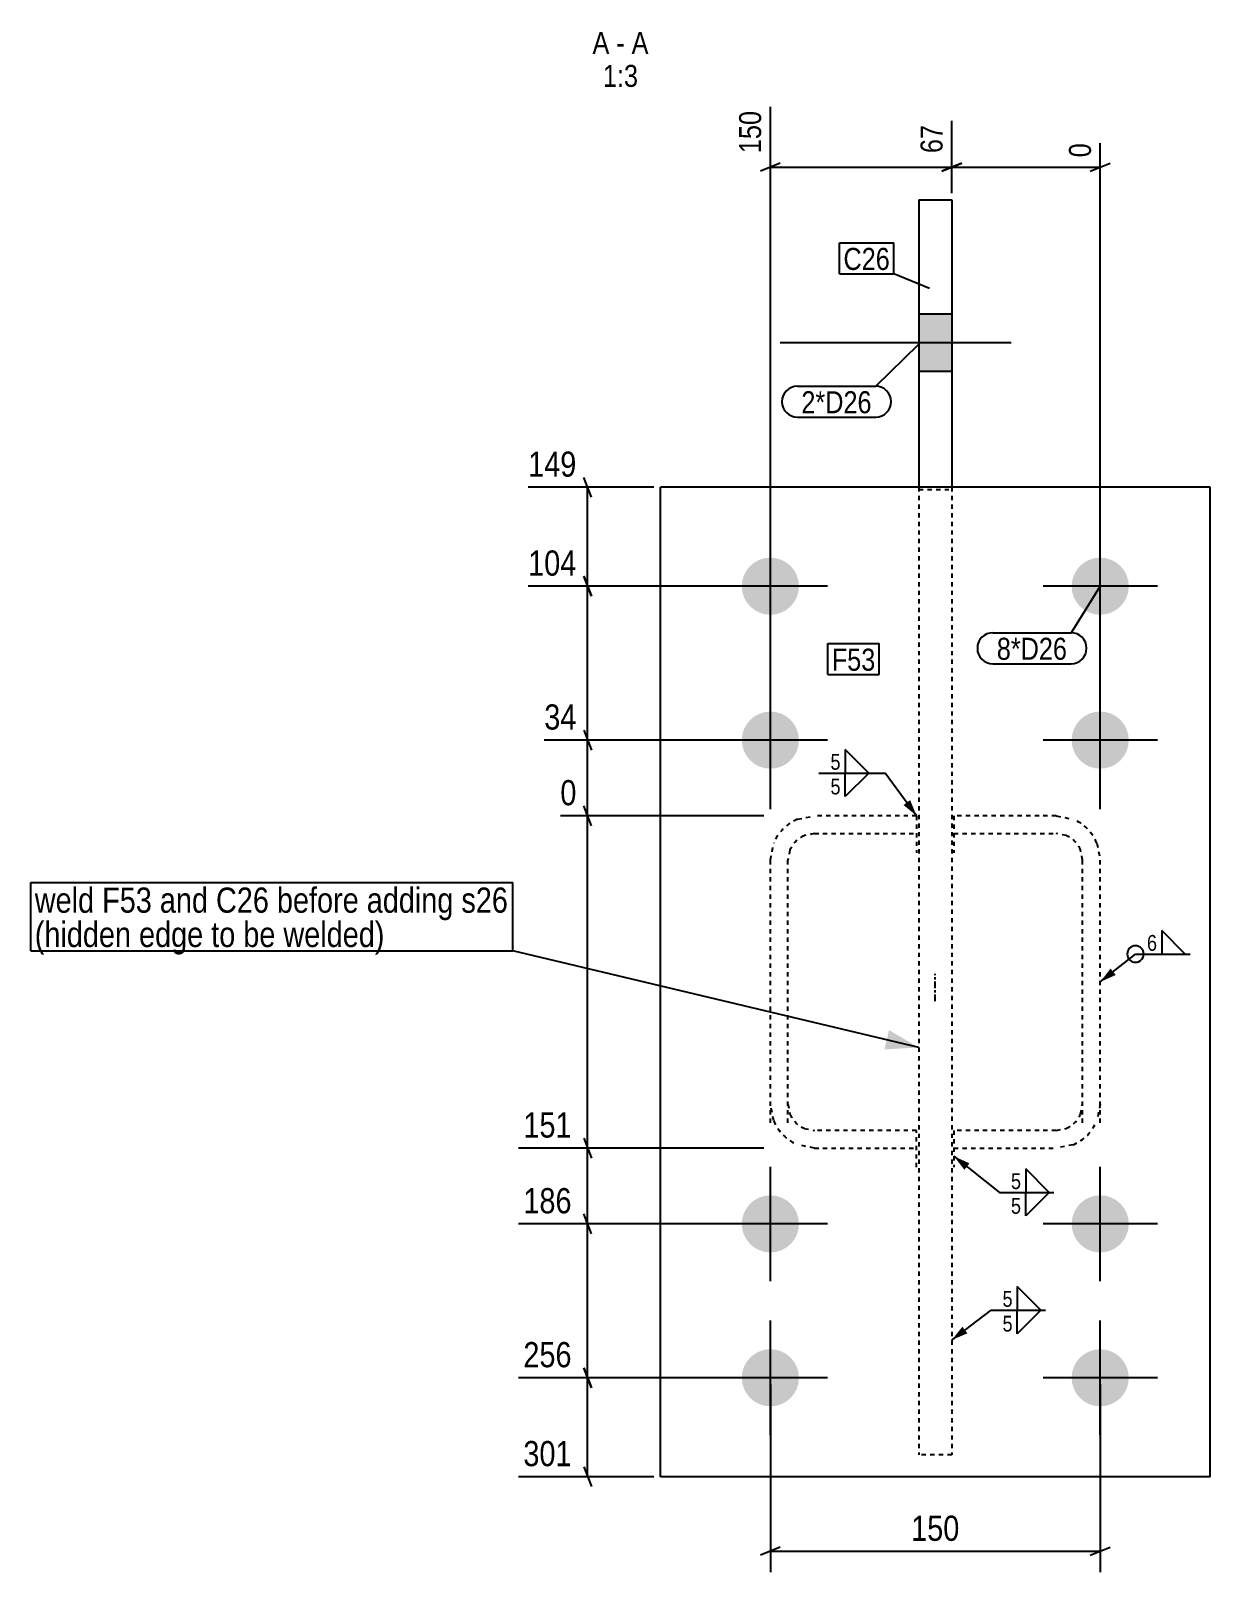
# Model space of a CAD drawing. Header units: millimetres. Extents: x 17 to 27932, y 7 to 1555.
# Drawn here: x 27395 to 27932, y 7 to 708 of the extents above; entities that cross this region are included whole.
import ezdxf

# ---------------------------------------------------------------- set-up
doc = ezdxf.new("R2010")
doc.units = ezdxf.units.MM
doc.linetypes.add('DXK_LINE_DOT2', pattern=[3.9198, 1.9599, -1.9599])
doc.linetypes.add('DXK_LINE_DOT3', pattern=[5.9187, 2.979, -0.9799, 0.9799, -0.9799])
for name, color, linetype in [('MÅLSÆTNING', 7, 'Continuous'), ('STÅL', 7, 'Continuous'), ('TEKST', 7, 'Continuous')]:
    doc.layers.add(name, color=color, linetype=linetype)
doc.styles.add('Arial Narrow', font='ARIALN.TTF', dxfattribs={"height": 0.2})

msp = doc.modelspace()

# ---------------------------------------------------------------- hatches: boundary and pattern name
at = {"layer": 'STÅL', "linetype": 'Continuous'}
for points in [[(27814.27, 553.25), (27814.27, 579.25), (27799.27, 579.25), (27799.27, 553.25)], [(27718.77, 455.6, -1), (27744.77, 455.6, -1)], [(27868.77, 455.6, -1), (27894.77, 455.6, -1)], [(27718.77, 385.6, -1), (27744.77, 385.6, -1)], [(27868.77, 385.6, -1), (27894.77, 385.6, -1)], [(27718.77, 165.6, -1), (27744.77, 165.6, -1)], [(27868.77, 165.6, -1), (27894.77, 165.6, -1)], [(27718.77, 95.6, -1), (27744.77, 95.6, -1)], [(27868.77, 95.6, -1), (27894.77, 95.6, -1)]]:
    msp.add_hatch(color=96, dxfattribs=at).paths.add_polyline_path(points)
at = {"layer": 'TEKST', "linetype": 'Continuous'}
for color, points in [(3, [(27795.33, 358.32), (27798.27, 351.17), (27792.32, 356.09)]), (3, [(27888.81, 278.8), (27881.77, 275.61), (27886.48, 281.73)]), (7, [(27785.72, 253.68), (27799.27, 245.83), (27783.64, 244.92)]), (3, [(27819.98, 190.19), (27815.27, 196.33), (27822.31, 193.13)]), (3, [(27821.37, 115.83), (27814.27, 112.77), (27819.1, 118.81)])]:
    msp.add_hatch(color=color, dxfattribs=at).paths.add_polyline_path(points)

# ---------------------------------------------------------------- linework, layer by layer
at = {"layer": 'MÅLSÆTNING', "color": 7, "linetype": 'Continuous'}
for p, q in [((27731.77, 354.17), (27731.77, 673.68)), ((27814.27, 634.29), (27814.27, 667.28)), ((27814.27, 634.29), (27814.27, 667.28)), ((27881.77, 354.17), (27881.77, 657.05)), ((27736.27, 647.96), (27727.27, 644.36)), ((27731.77, 646.16), (27814.27, 646.16)), ((27818.77, 647.96), (27809.77, 644.36)), ((27809.77, 644.36), (27818.77, 647.96)), ((27814.27, 646.16), (27881.77, 646.16)), ((27877.27, 644.36), (27886.27, 647.96)), ((27650.46, 496.1), (27646.86, 505.1)), ((27678.77, 500.6), (27621.62, 500.6)), ((27648.66, 455.6), (27648.66, 500.6)), ((27646.86, 460.1), (27650.46, 451.1)), ((27650.46, 451.1), (27646.86, 460.1)), ((27728.77, 455.6), (27621.62, 455.6)), ((27728.77, 455.6), (27621.62, 455.6)), ((27648.66, 385.6), (27648.66, 455.6)), ((27728.77, 385.6), (27628.94, 385.6)), ((27728.77, 385.6), (27628.94, 385.6)), ((27646.86, 390.1), (27650.46, 381.1)), ((27646.86, 390.1), (27650.46, 381.1)), ((27648.66, 351.17), (27648.66, 385.6)), ((27728.77, 351.17), (27636.25, 351.17)), ((27728.77, 351.17), (27636.25, 351.17)), ((27650.46, 346.67), (27646.86, 355.67)), ((27650.46, 346.67), (27646.86, 355.67)), ((27648.66, 200.04), (27648.66, 351.17)), ((27646.86, 204.54), (27650.46, 195.54)), ((27646.86, 204.54), (27650.46, 195.54)), ((27728.77, 200.04), (27617.25, 200.04)), ((27728.77, 200.04), (27617.25, 200.04)), ((27648.66, 165.6), (27648.66, 200.04)), ((27650.46, 161.1), (27646.86, 170.1)), ((27650.46, 161.1), (27646.86, 170.1)), ((27728.77, 165.6), (27617.25, 165.6)), ((27728.77, 165.6), (27617.25, 165.6)), ((27648.66, 95.6), (27648.66, 165.6)), ((27650.46, 91.1), (27646.86, 100.1)), ((27728.77, 95.6), (27617.25, 95.6)), ((27648.66, 50.6), (27648.66, 95.6)), ((27731.77, 92.6), (27731.77, 7.2)), ((27881.77, 92.6), (27881.77, 7.2)), ((27678.77, 50.6), (27617.25, 50.6)), ((27646.86, 55.1), (27650.46, 46.1)), ((27736.27, 18.6), (27727.27, 15)), ((27731.77, 16.8), (27881.77, 16.8)), ((27877.27, 15), (27886.27, 18.6))]:
    msp.add_line(p, q, dxfattribs=at)
at = {"layer": 'STÅL', "color": 2, "linetype": 'Continuous'}
for p, q in [((27799.27, 631.29), (27799.27, 500.6)), ((27799.27, 631.29), (27814.27, 631.29)), ((27814.27, 631.29), (27814.27, 500.6)), ((27681.77, 50.6), (27681.77, 500.6)), ((27931.77, 500.6), (27681.77, 500.6)), ((27931.77, 50.6), (27931.77, 500.6)), ((27931.77, 50.6), (27681.77, 50.6))]:
    msp.add_line(p, q, dxfattribs=at)
at = {"layer": 'STÅL', "color": 96, "linetype": 'Continuous'}
for p, q in [((27814.27, 579.25), (27799.27, 579.25)), ((27841.27, 566.25), (27736.27, 566.25)), ((27814.27, 553.25), (27799.27, 553.25)), ((27731.77, 429.6), (27731.77, 481.6)), ((27881.77, 429.6), (27881.77, 481.6)), ((27757.77, 455.6), (27705.77, 455.6)), ((27907.77, 455.6), (27855.77, 455.6)), ((27731.77, 359.6), (27731.77, 411.6)), ((27881.77, 359.6), (27881.77, 411.6)), ((27757.77, 385.6), (27705.77, 385.6)), ((27907.77, 385.6), (27855.77, 385.6)), ((27731.77, 139.6), (27731.77, 191.6)), ((27881.77, 139.6), (27881.77, 191.6)), ((27757.77, 165.6), (27705.77, 165.6)), ((27907.77, 165.6), (27855.77, 165.6)), ((27731.77, 69.6), (27731.77, 121.6)), ((27881.77, 69.6), (27881.77, 121.6)), ((27757.77, 95.6), (27705.77, 95.6)), ((27907.77, 95.6), (27855.77, 95.6))]:
    msp.add_line(p, q, dxfattribs=at)
at = {"layer": 'STÅL', "color": 7, "linetype": 'DXK_LINE_DOT2'}
for p, q in [((27799.27, 500.6), (27799.27, 60.61)), ((27799.27, 499.51), (27814.27, 499.51)), ((27814.27, 500.6), (27814.27, 60.61)), ((27744.12, 349.63), (27751.77, 351.17)), ((27798.27, 351.17), (27751.77, 351.17)), ((27798.27, 351.17), (27798.27, 334.4)), ((27861.77, 351.17), (27815.27, 351.17)), ((27815.27, 351.17), (27815.27, 334.4)), ((27861.77, 351.17), (27869.43, 349.63)), ((27731.77, 331.02), (27733.3, 338.73)), ((27751.77, 343.11), (27747.18, 342.19)), ((27751.77, 343.11), (27798.27, 343.11)), ((27815.27, 343.11), (27861.77, 343.11)), ((27866.37, 342.19), (27861.77, 343.11)), ((27880.25, 338.73), (27881.77, 331.02)), ((27731.77, 211.49), (27731.77, 331.02)), ((27740.69, 335.64), (27739.77, 331.02)), ((27739.77, 211.49), (27739.77, 331.02)), ((27873.77, 331.02), (27872.86, 335.64)), ((27873.77, 211.49), (27873.77, 331.02)), ((27881.77, 211.49), (27881.77, 331.02)), ((27733.3, 212.48), (27731.77, 220.19)), ((27739.77, 220.19), (27740.69, 215.57)), ((27872.86, 215.57), (27873.77, 220.19)), ((27881.77, 220.19), (27880.25, 212.48)), ((27747.18, 209.02), (27751.77, 208.1)), ((27798.27, 208.1), (27751.77, 208.1)), ((27798.27, 191.34), (27798.27, 208.1)), ((27861.77, 208.1), (27815.27, 208.1)), ((27815.27, 208.1), (27815.27, 191.34)), ((27861.77, 208.1), (27866.37, 209.02)), ((27751.77, 200.04), (27744.12, 201.58)), ((27751.77, 200.04), (27798.27, 200.04)), ((27815.27, 200.04), (27861.77, 200.04)), ((27869.43, 201.58), (27861.77, 200.04)), ((27814.27, 60.61), (27799.27, 60.61))]:
    msp.add_line(p, q, dxfattribs=at)
at = {"layer": 'STÅL', "color": 7, "linetype": 'DXK_LINE_DOT3'}
msp.add_line((27806.77, 266.9), (27806.77, 279.26), dxfattribs=at)
at = {"layer": 'STÅL', "color": 7, "linetype": 'DXK_LINE_DOT2'}
for centre, radius, start, end in [((27751.87, 331.12), 20.08, 112.7149, 157.71377), ((27861.67, 331.12), 20.08, 22.28623, 67.2851), ((27751.83, 331.08), 12.05, 112.7149, 157.71377), ((27861.71, 331.08), 12.05, 22.28623, 67.2851), ((27751.87, 220.09), 20.08, 202.28623, 247.2851), ((27751.83, 220.13), 12.05, 202.28623, 247.2851), ((27861.71, 220.13), 12.05, 292.7149, 337.71377), ((27861.67, 220.09), 20.08, 292.7149, 337.71377)]:
    msp.add_arc(centre, radius, start, end, dxfattribs=at)
at = {"layer": 'TEKST', "color": 3, "linetype": 'Continuous'}
for p, q in [((27798.27, 351.17), (27783.92, 370.64)), ((27881.77, 275.61), (27897.78, 288.3)), ((27815.27, 196.33), (27835.93, 179.93)), ((27814.27, 112.77), (27832.11, 126.38))]:
    msp.add_line(p, q, dxfattribs=at)
at = {"layer": 'TEKST', "color": 7, "linetype": 'Continuous'}
msp.add_line((27799.27, 245.83), (27614.68, 289.71), dxfattribs=at)
at = {"layer": 'TEKST', "color": 3, "linetype": 'Continuous'}
msp.add_arc((27897.78, 288.3), 3.75, 90, 270, dxfattribs=at)

# ---------------------------------------------------------------- wipeouts: each hides what was drawn before it
at = {"color": 0, "linetype": 'Continuous'}
for points in [[(27658.54, 697.68), (27658.54, 708.18), (27650.87, 708.18), (27650.87, 697.68)], [(27671.61, 682.68), (27671.61, 693.18), (27655.61, 693.18), (27655.61, 682.68)], [(27612.88, 307.11), (27612.88, 319.11), (27397.24, 319.11), (27397.24, 307.11)], [(27556.59, 291.51), (27556.59, 303.51), (27397.24, 303.51), (27397.24, 291.51)]]:
    msp.add_wipeout(points, dxfattribs=at).dxf.layer = 'TEKST'
at = {"color": 0}
for points in [[(27786.11, 599.43), (27786.11, 609.93), (27765.01, 609.93), (27765.01, 599.43)], [(27777.85, 534.26), (27777.85, 544.76), (27745.87, 544.76), (27745.87, 534.26)], [(27779.51, 417.18), (27779.51, 427.68), (27759.69, 427.68), (27759.69, 417.18)], [(27866.71, 422.13), (27866.71, 432.63), (27834.74, 432.63), (27834.74, 422.13)], [(27764.27, 371.54), (27764.27, 380.24), (27758.5, 380.24), (27758.5, 371.54)], [(27908.2, 289.2), (27908.2, 297.9), (27902.43, 297.9), (27902.43, 289.2)], [(27846.35, 180.83), (27846.35, 189.53), (27840.58, 189.53), (27840.58, 180.83)], [(27842.53, 127.28), (27842.53, 135.98), (27836.76, 135.98), (27836.76, 127.28)]]:
    msp.add_wipeout(points, dxfattribs=at).dxf.layer = 'TEKST'

# ---------------------------------------------------------------- next in the draw order: linework, layer by layer
at = {"layer": 'TEKST', "color": 3, "linetype": 'Continuous'}
for p, q in [((27776.53, 370.64), (27765.82, 381.36)), ((27765.82, 381.36), (27765.82, 370.64)), ((27765.82, 370.64), (27776.53, 370.64)), ((27920.46, 288.3), (27909.75, 299.01)), ((27909.75, 299.01), (27909.75, 288.3)), ((27897.78, 288.3), (27922.6, 288.3)), ((27909.75, 288.3), (27920.46, 288.3)), ((27858.61, 179.93), (27847.89, 190.65)), ((27847.89, 190.65), (27847.89, 179.93)), ((27847.89, 179.93), (27858.61, 179.93)), ((27854.79, 126.38), (27844.07, 137.09)), ((27844.07, 137.09), (27844.07, 126.38)), ((27844.07, 126.38), (27854.79, 126.38))]:
    msp.add_line(p, q, dxfattribs=at)
at = {"layer": 'TEKST', "color": 7, "linetype": 'Continuous'}
for p, q in [((27395.44, 320.91), (27614.68, 320.91)), ((27395.44, 289.71), (27395.44, 320.91)), ((27614.68, 289.71), (27614.68, 320.91)), ((27395.44, 289.71), (27614.68, 289.71))]:
    msp.add_line(p, q, dxfattribs=at)
at = {"layer": 'TEKST', "color": 3, "linetype": 'Continuous'}
msp.add_arc((27897.78, 288.3), 3.75, 270, 90, dxfattribs=at)

# ---------------------------------------------------------------- next in the draw order: texts
at = {"layer": 'TEKST', "color": 3, "linetype": 'Continuous', "style": 'Arial Narrow'}
for s, height, p in [('1:3', 10.021, (27655.61, 682.68)), ('weld F53 and C26 before adding s26', 11.4531, (27397.24, 307.11)), ('(hidden edge to be welded)', 11.4531, (27397.24, 291.51))]:
    msp.add_text(s, height=height, dxfattribs=at).set_placement(p)
at = {"layer": 'TEKST', "color": 3, "style": 'Arial Narrow'}
msp.add_text('6', height=7.16, dxfattribs=at).set_placement((27903.03, 289.8))

# ---------------------------------------------------------------- next in the draw order: wipeouts: each hides what was drawn before it
at = {"color": 0, "linetype": 'Continuous'}
for points, layer in [([(27729.67, 673.86), (27714.97, 673.86), (27714.97, 650.47), (27729.67, 650.47)], 'MÅLSÆTNING'), ([(27812.17, 667.46), (27797.47, 667.46), (27797.47, 650.47), (27812.17, 650.47)], 'MÅLSÆTNING'), ([(27879.67, 659.15), (27864.97, 659.15), (27864.97, 648.56), (27879.67, 648.56)], 'MÅLSÆTNING'), ([(27645.96, 503), (27645.96, 519.8), (27619.22, 519.8), (27619.22, 503)], 'MÅLSÆTNING'), ([(27645.96, 458), (27645.96, 474.8), (27619.22, 474.8), (27619.22, 458)], 'MÅLSÆTNING'), ([(27645.96, 388), (27645.96, 404.8), (27626.54, 404.8), (27626.54, 388)], 'MÅLSÆTNING'), ([(27645.96, 353.57), (27645.96, 370.37), (27633.85, 370.37), (27633.85, 353.57)], 'MÅLSÆTNING'), ([(27643.78, 202.44), (27643.78, 219.24), (27617.04, 219.24), (27617.04, 202.44)], 'MÅLSÆTNING'), ([(27643.78, 168), (27643.78, 184.8), (27617.04, 184.8), (27617.04, 168)], 'MÅLSÆTNING'), ([(27643.78, 98), (27643.78, 114.8), (27617.04, 114.8), (27617.04, 98)], 'MÅLSÆTNING'), ([(27643.78, 53), (27643.78, 69.8), (27617.04, 69.8), (27617.04, 53)], 'MÅLSÆTNING'), ([(27665.52, 697.68), (27665.52, 708.18), (27661.69, 708.18), (27661.69, 697.68)], 'TEKST')]:
    msp.add_wipeout(points, dxfattribs=at).dxf.layer = layer
at = {"color": 0}
for points, layer in [([(27820.14, 19.05), (27820.14, 35.85), (27793.4, 35.85), (27793.4, 19.05)], 'MÅLSÆTNING'), ([(27786.11, 599.43), (27786.11, 609.93), (27765.01, 609.93), (27765.01, 599.43)], 'TEKST'), ([(27777.85, 534.26), (27777.85, 544.76), (27745.87, 544.76), (27745.87, 534.26)], 'TEKST'), ([(27779.51, 417.18), (27779.51, 427.68), (27759.69, 427.68), (27759.69, 417.18)], 'TEKST'), ([(27866.71, 422.13), (27866.71, 432.63), (27834.74, 432.63), (27834.74, 422.13)], 'TEKST')]:
    msp.add_wipeout(points, dxfattribs=at).dxf.layer = layer

# ---------------------------------------------------------------- next in the draw order: linework, layer by layer
at = {"layer": 'MÅLSÆTNING', "color": 7, "linetype": 'Continuous'}
for p, q in [((27646.86, 100.1), (27650.46, 91.1)), ((27728.77, 95.6), (27617.25, 95.6))]:
    msp.add_line(p, q, dxfattribs=at)
at = {"layer": 'TEKST', "color": 7, "linetype": 'Continuous'}
for p, q in [((27763.21, 611.73), (27787.91, 611.73)), ((27763.21, 597.63), (27763.21, 611.73)), ((27787.91, 597.63), (27787.91, 611.73)), ((27763.21, 597.63), (27787.91, 597.63)), ((27804.11, 590.99), (27787.91, 597.63)), ((27798.93, 565.33), (27779.65, 546.56)), ((27744.07, 546.56), (27779.65, 546.56)), ((27744.07, 532.46), (27779.65, 532.46)), ((27881.77, 455.6), (27868.51, 434.43)), ((27757.89, 429.48), (27781.31, 429.48)), ((27757.89, 415.38), (27757.89, 429.48)), ((27781.31, 415.38), (27781.31, 429.48)), ((27832.94, 434.43), (27868.51, 434.43)), ((27757.89, 415.38), (27781.31, 415.38)), ((27832.94, 420.33), (27868.51, 420.33))]:
    msp.add_line(p, q, dxfattribs=at)
for centre, start, end in [((27744.07, 539.51), 90, 270), ((27779.65, 539.51), 270, 90), ((27832.94, 427.38), 90, 270), ((27868.51, 427.38), 270, 90)]:
    msp.add_arc(centre, 7.05, start, end, dxfattribs=at)

# ---------------------------------------------------------------- next in the draw order: texts
at = {"layer": 'MÅLSÆTNING', "color": 3, "linetype": 'Continuous', "style": 'Arial Narrow'}
for s, height, p in [('150', 10.021, (27727.57, 652.57)), ('67', 10.021, (27810.07, 652.57)), ('0', 10.02, (27877.57, 650.66))]:
    msp.add_text(s, height=height, rotation=90.00021, dxfattribs=at).set_placement(p)
for s, height, p in [('149', 11.453, (27621.62, 505.4)), ('104', 11.453, (27621.62, 460.4)), ('34', 11.453, (27628.94, 390.4)), ('0', 11.45, (27636.25, 355.97)), ('151', 11.453, (27619.44, 204.84)), ('186', 11.453, (27619.44, 170.4)), ('256', 11.453, (27619.44, 100.4)), ('301', 11.453, (27619.44, 55.4))]:
    msp.add_text(s, height=height, dxfattribs=at).set_placement(p)
at = {"layer": 'MÅLSÆTNING', "color": 3, "style": 'Arial Narrow'}
msp.add_text('150', height=11.453, dxfattribs=at).set_placement((27795.8, 21.45))
at = {"layer": 'TEKST', "color": 3, "linetype": 'Continuous', "style": 'Arial Narrow'}
for s, p in [('A', (27650.87, 697.68)), ('-', (27661.69, 697.68))]:
    msp.add_text(s, height=10.02, dxfattribs=at).set_placement(p)
at = {"layer": 'TEKST', "color": 3, "style": 'Arial Narrow'}
for s, p in [('C26', (27765.01, 599.43)), ('2*D26', (27745.87, 534.26)), ('8*D26', (27834.74, 422.13)), ('F53', (27759.69, 417.18))]:
    msp.add_text(s, height=10.021, dxfattribs=at).set_placement(p)

# ---------------------------------------------------------------- next in the draw order: wipeouts: each hides what was drawn before it
at = {"color": 0, "linetype": 'Continuous'}
for points in [[(27676.34, 697.68), (27676.34, 708.18), (27668.67, 708.18), (27668.67, 697.68)], [(27764.27, 360.29), (27764.27, 368.99), (27758.5, 368.99), (27758.5, 360.29)], [(27846.35, 169.58), (27846.35, 178.28), (27840.58, 178.28), (27840.58, 169.58)], [(27842.53, 116.03), (27842.53, 124.73), (27836.76, 124.73), (27836.76, 116.03)]]:
    msp.add_wipeout(points, dxfattribs=at).dxf.layer = 'TEKST'

# ---------------------------------------------------------------- next in the draw order: linework, layer by layer
at = {"layer": 'TEKST', "color": 3, "linetype": 'Continuous'}
for p, q in [((27753.85, 370.64), (27783.92, 370.64)), ((27765.82, 370.64), (27776.53, 370.64)), ((27776.53, 370.64), (27765.82, 359.93)), ((27765.82, 359.93), (27765.82, 370.64)), ((27835.93, 179.93), (27860.75, 179.93)), ((27847.89, 179.93), (27858.61, 179.93)), ((27858.61, 179.93), (27847.89, 169.22)), ((27847.89, 169.22), (27847.89, 179.93)), ((27832.11, 126.38), (27856.93, 126.38)), ((27844.07, 126.38), (27854.79, 126.38)), ((27854.79, 126.38), (27844.07, 115.66)), ((27844.07, 115.66), (27844.07, 126.38))]:
    msp.add_line(p, q, dxfattribs=at)

# ---------------------------------------------------------------- next in the draw order: texts
at = {"layer": 'TEKST', "color": 3, "linetype": 'Continuous', "style": 'Arial Narrow'}
for s, height, p in [('A', 10.02, (27668.67, 697.68)), ('5', 7.16, (27759.1, 360.89)), ('5', 7.16, (27841.18, 170.18)), ('5', 7.16, (27837.36, 116.63))]:
    msp.add_text(s, height=height, dxfattribs=at).set_placement(p)
at = {"layer": 'TEKST', "color": 3, "style": 'Arial Narrow'}
for p in [(27759.1, 372.14), (27841.18, 181.43), (27837.36, 127.88)]:
    msp.add_text('5', height=7.16, dxfattribs=at).set_placement(p)

doc.saveas('drawing.dxf')
